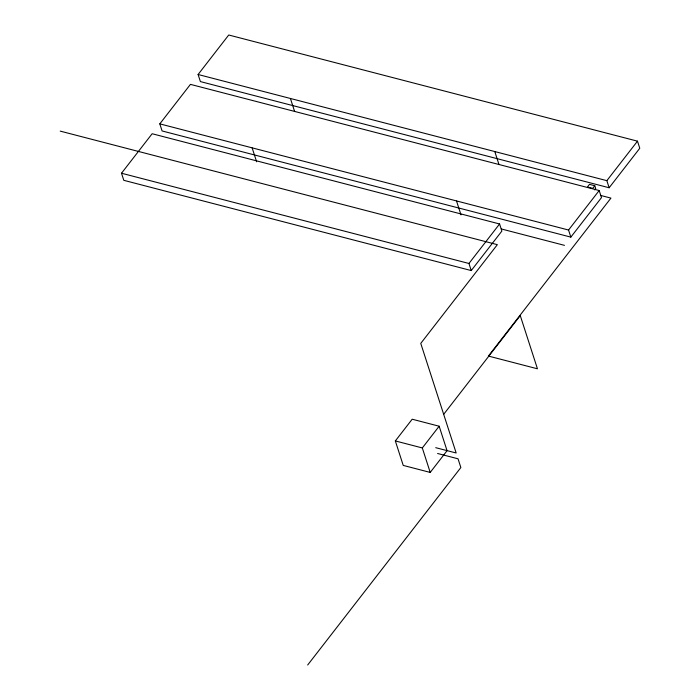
<?xml version="1.0" encoding="UTF-8"?>
<svg xmlns="http://www.w3.org/2000/svg" width="700" height="700" viewBox="0 0 700 700"><rect width="100%" height="100%" fill="white"/><g stroke="black" fill="none" stroke-linecap="round" stroke-linejoin="round"><path stroke-width="1.05" d="M121.503 173.232L152.145 133.735L499.581 223.974L501.874 231.07L471.231 270.567L123.795 180.32L121.503 173.232L468.948 263.471L471.231 270.567M159.801 123.865L190.444 84.368L599.191 190.531L601.484 197.627L570.841 237.125L162.094 130.952L159.801 123.865L568.549 230.029L570.841 237.125M198.1 74.498L228.734 35L637.49 141.164L639.774 148.26L609.14 187.758L200.393 81.585L198.1 74.498L606.847 180.661L609.14 187.758M468.948 263.471L499.581 223.974M395.334 440.939L412.186 419.213L439.162 426.221L447.064 450.695L430.211 472.421L403.235 465.412L395.334 440.939L422.31 447.947L430.211 472.421M594.79 185.727L592.742 188.361L587.457 186.987L589.496 184.354L594.79 185.727L595.7 188.562L594.685 189.875M568.549 230.029L599.191 190.531M606.847 180.661L637.49 141.164M443.678 414.33L520.266 315.595L537.451 368.795L488.399 356.055L610.934 198.109L600.425 195.379M422.31 447.947L439.162 426.221M307.676 665L460.863 467.53L458.036 458.798L437.596 453.486M501.252 228.935L564.462 245.35M60.226 131.119L497.359 244.659L420.761 343.394L456.164 452.988L435.724 447.685M494.839 151.707L498.977 164.518M456.549 201.075L461.002 214.865M290.465 98.621L294.604 111.431M252.175 147.989L256.629 161.787"/></g></svg>
